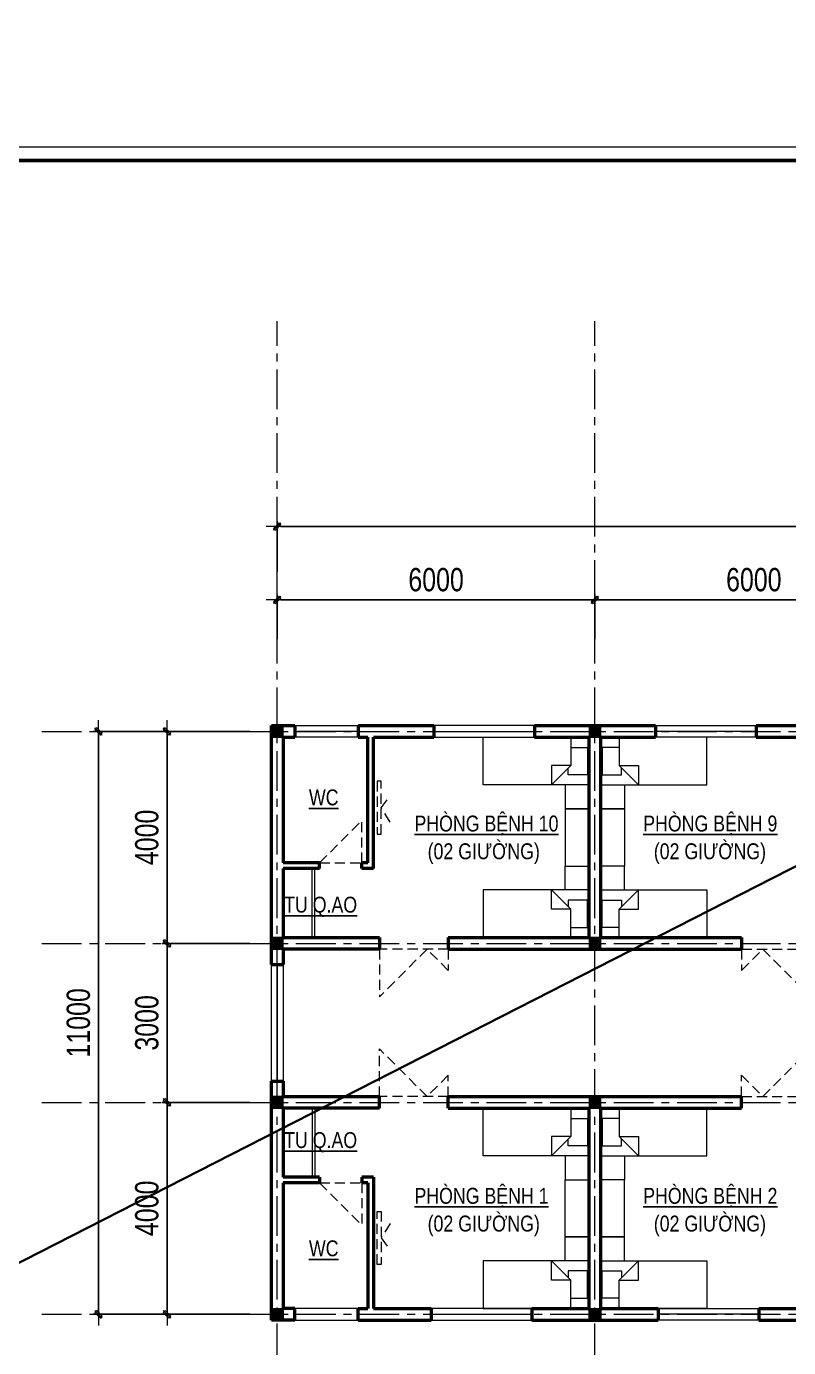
# Model space of a CAD drawing. Header units: millimetres. Extents: x 1109421 to 1726579, y -247837 to 144927.
# Drawn here: x 1305258 to 1319651, y 11431 to 36362 of the extents above; entities that cross this region are included whole.
import ezdxf
from ezdxf.enums import TextEntityAlignment as Align

# ---------------------------------------------------------------- set-up
doc = ezdxf.new("R2010")
doc.units = ezdxf.units.MM
doc.header["$LTSCALE"] = 600
doc.header["$MEASUREMENT"] = 0
doc.linetypes.add('00_Hidden', pattern=[2.4, 1.6, -0.8])
doc.linetypes.add('CENTER', pattern=[2, 1.25, -0.25, 0.25, -0.25])
doc.layers.get('0').update_dxf_attribs({"lineweight": 0})
doc.layers.get('Defpoints').update_dxf_attribs({"lineweight": 0})
for name, color, linetype, lineweight in [('cat1', 30, 'Continuous', 50), ('cot', 40, 'Continuous', 13), ('dim', 144, 'Continuous', 13), ('Khungten_LCDI', 7, 'Continuous', 25), ('LC Net thay', 7, 'Continuous', 25), ('LC Text1', 3, 'Continuous', 20), ('LC Text2', 7, 'Continuous', 25), ('Noi that', 35, 'Continuous', 9), ('PCCC - CHUA CHAY - ONG D80', 30, 'Continuous', 35), ('thay1', 63, 'Continuous', 18), ('truc', 76, 'CENTER', 9)]:
    doc.layers.add(name, color=color, linetype=linetype, lineweight=lineweight)
doc.styles.add('HOATBIF', font='hoatbif.shx', dxfattribs={"width": 0.8})
doc.styles.add('Khungten', font='VHAVAN.TTF', dxfattribs={"width": 0.9, "height": 5000})
doc.styles.add('T2', font='VHARIAL.TTF', dxfattribs={"width": 0.8})
doc.styles.add('Title', font='VHBLACK.TTF')
doc.dimstyles.new('1-200', dxfattribs={"dimscale": 200, "dimtxt": 2.5, "dimasz": 0.35, "dimexe": 0.5, "dimexo": 0, "dimgap": 0.8, "dimtad": 1, "dimdec": 0, "dimzin": 0, "dimdsep": 46, "dimtxsty": 'HOATBIF', "dimblk1": 'DOT', "dimblk2": 'DOT', "dimsah": 1, "dimcen": -1, "dimdle": 1, "dimclrd": 256, "dimclre": 256, "dimclrt": 4, "dimadec": 3, "dimazin": 2, "dimtfac": 0.333333, "dimtdec": 0, "dimtix": 1, "dimtmove": 2, "dimatfit": 3, "dimldrblk": 'DOT', "dimfxl": 1, "dimtvp": 0.833333, "dimtolj": 1, "dimtzin": 0, "dimarcsym": 0})

# ---------------------------------------------------------------- blocks, each defined once
blk = doc.blocks.new('c330x450')
at = {"layer": 'cot', "ltscale": 2}
h = blk.add_hatch(color=256, dxfattribs=at)
h.dxf.hatch_style = 1
h.paths.add_polyline_path([(897343, 22412), (897563, 22412), (897563, 22632), (897343, 22632)])
blk.add_lwpolyline([(897343, 22412), (897563, 22412), (897563, 22632), (897343, 22632)], close=True, dxfattribs=at)
blk = doc.blocks.new('DOT')
at = {"layer": 'dim'}
for p, q in [((-3, 0), (3, 0)), ((-1, -1), (1, 1))]:
    blk.add_line(p, q, dxfattribs=at)
blk.add_lwpolyline([(0.5, 1), (-1, -0.5), (-0.5, -1), (1, 0.5)], close=True, dxfattribs=at)
blk = doc.blocks.new('*D468')
at = {"layer": 'Defpoints', "color": 0, "transparency": 16777216}
for p in [(1352394, 26925), (1309994, 26069), (1352394, 24800)]:
    blk.add_point(p, dxfattribs=at)
at = {"layer": 'dim', "lineweight": -2, "transparency": 16777216}
for p, q in [((1309994, 26069), (1309994, 27025)), ((1352394, 24800), (1352394, 27025)), ((1310064, 26925), (1352324, 26925))]:
    blk.add_line(p, q, dxfattribs=at)
at = {"layer": 'dim', "lineweight": -2, "transparency": 16777216, "xscale": 70, "yscale": 70, "zscale": 70, "rotation": 180}
blk.add_blockref('DOT', (1309994, 26925), dxfattribs=at)
at = {"layer": 'dim', "lineweight": -2, "transparency": 16777216, "xscale": 70, "yscale": 70, "zscale": 70}
blk.add_blockref('DOT', (1352394, 26925), dxfattribs=at)
at = {"layer": 'dim', "color": 4, "transparency": 16777216, "insert": (1331194, 27305), "char_height": 440, "attachment_point": 5, "style": 'HOATBIF'}
blk.add_mtext('\\A1;42400', dxfattribs=at)
blk = doc.blocks.new('_Dot')
at = {"color": 0, "linetype": 'ByBlock', "lineweight": -2}
blk.add_line((-0.5, 0), (-1, 0), dxfattribs=at)
at = {"color": 0, "linetype": 'ByBlock', "const_width": 0.5}
blk.add_lwpolyline([(-0.25, 0, 1), (0.25, 0, 1)], format="xyb", close=True, dxfattribs=at)
blk = doc.blocks.new('*D458')
at = {"layer": 'Defpoints', "color": 0, "transparency": 16777216}
for p in [(1315994, 25539), (1309994, 24800), (1315994, 24800)]:
    blk.add_point(p, dxfattribs=at)
at = {"layer": 'dim', "lineweight": -2, "transparency": 16777216}
for p, q in [((1309994, 24800), (1309994, 25639)), ((1310064, 25539), (1315924, 25539)), ((1315994, 24800), (1315994, 25639))]:
    blk.add_line(p, q, dxfattribs=at)
at = {"layer": 'dim', "lineweight": -2, "transparency": 16777216, "xscale": 70, "yscale": 70, "zscale": 70, "rotation": 180}
blk.add_blockref('DOT', (1309994, 25539), dxfattribs=at)
at = {"layer": 'dim', "lineweight": -2, "transparency": 16777216, "xscale": 70, "yscale": 70, "zscale": 70}
blk.add_blockref('DOT', (1315994, 25539), dxfattribs=at)
at = {"layer": 'dim', "color": 4, "transparency": 16777216, "insert": (1312994, 25919), "char_height": 440, "attachment_point": 5, "style": 'HOATBIF'}
blk.add_mtext('\\A1;6000', dxfattribs=at)
blk = doc.blocks.new('gg')
at = {"layer": 'Noi that'}
for p, q in [((-535, 710), (-900, 710)), ((-900, 710), (-535, 346)), ((-535, 346), (-535, 710)), ((-708, 29), (-708, 393)), ((-708, 393), (-583, 393)), ((0, 346), (-535, 346)), ((-192, 345), (-192, 29)), ((-192, 29), (-708, 29))]:
    blk.add_line(p, q, dxfattribs=at)
for points in [[(0, 2000), (0, 0), (-900, 0), (-900, 2000)], [(-1350, 450), (-1350, 0), (-900, 0), (-900, 450)]]:
    blk.add_lwpolyline(points, close=True, dxfattribs=at)
blk = doc.blocks.new('*D459')
at = {"layer": 'Defpoints', "color": 0, "transparency": 16777216}
for p in [(1321994, 25539), (1315994, 24800), (1321994, 24800)]:
    blk.add_point(p, dxfattribs=at)
at = {"layer": 'dim', "lineweight": -2, "transparency": 16777216}
for p, q in [((1315994, 24800), (1315994, 25639)), ((1316064, 25539), (1321924, 25539)), ((1321994, 24800), (1321994, 25639))]:
    blk.add_line(p, q, dxfattribs=at)
at = {"layer": 'dim', "lineweight": -2, "transparency": 16777216, "xscale": 70, "yscale": 70, "zscale": 70, "rotation": 180}
blk.add_blockref('DOT', (1315994, 25539), dxfattribs=at)
at = {"layer": 'dim', "lineweight": -2, "transparency": 16777216, "xscale": 70, "yscale": 70, "zscale": 70}
blk.add_blockref('DOT', (1321994, 25539), dxfattribs=at)
at = {"layer": 'dim', "color": 4, "transparency": 16777216, "insert": (1318994, 25919), "char_height": 440, "attachment_point": 5, "style": 'HOATBIF'}
blk.add_mtext('\\A1;6000', dxfattribs=at)
blk = doc.blocks.new('d1300')
at = {"layer": 'Noi that', "linetype": '00_Hidden', "ltscale": 0.2}
for p, q in [((898202, 20687), (899102, 21587)), ((899102, 20687), (899102, 21587)), ((897802, 20687), (897802, 21087)), ((897802, 21087), (898202, 20687)), ((897802, 20687), (899102, 20687))]:
    blk.add_line(p, q, dxfattribs=at)
blk = doc.blocks.new('lcdi fix')
at = {"layer": 'Defpoints', "lineweight": 0}
blk.add_lwpolyline([(-1200, -14850), (-1200, 14850), (40800, 14850), (40800, -14850)], close=True, dxfattribs=at)
at = {"layer": 'Khungten_LCDI', "color": 5, "lineweight": 60}
blk.add_lwpolyline([(0, -14650), (0, 14650), (40600, 14650), (40600, -14650)], close=True, dxfattribs=at)
at = {"color": 7, "style": 'Khungten', "width": 0.8}
for tag, p in [('REVISION', (39499, -10746)), ('NGAYHT', (39546, -11609))]:
    blk.add_attdef(tag, text='', height=200, dxfattribs=at).set_placement(p, align=Align.CENTER)
at = {"layer": 'LC Text1', "style": 'Title', "width": 1.485915}
for tag, p, p2 in [('TENBANVE1', (36913, -8886), (40339, -8886)), ('TENBANVE2', (36913, -9562), (40339, -9562))]:
    blk.add_attdef(tag, text='', height=250, dxfattribs=at).set_placement(p, p2, align=Align.FIT)
at = {"layer": 'LC Text1', "style": 'Title', "width": 0.7}
blk.add_attdef('SOBANVE', text='', height=250, dxfattribs=at).set_placement((39562, -13896), align=Align.CENTER)
blk = doc.blocks.new('*D480')
at = {"layer": 'Defpoints', "color": 0, "transparency": 16777216}
for p in [(1307913, 16058), (1309474, 16058), (1309474, 12058)]:
    blk.add_point(p, dxfattribs=at)
at = {"layer": 'dim', "lineweight": -2, "transparency": 16777216}
for p, q in [((1309474, 16058), (1307813, 16058)), ((1307913, 12128), (1307913, 15988)), ((1309474, 12058), (1307813, 12058))]:
    blk.add_line(p, q, dxfattribs=at)
at = {"layer": 'dim', "lineweight": -2, "transparency": 16777216, "xscale": 70, "yscale": 70, "zscale": 70}
for p, rotation in [((1307913, 16058), 90), ((1307913, 12058), 270)]:
    blk.add_blockref('DOT', p, dxfattribs=dict(at, rotation=rotation))
at = {"layer": 'dim', "color": 4, "transparency": 16777216, "insert": (1307533, 14058), "char_height": 440, "attachment_point": 5, "rotation": 90, "style": 'HOATBIF'}
blk.add_mtext('\\A1;4000', dxfattribs=at)
blk = doc.blocks.new('*D481')
at = {"layer": 'Defpoints', "color": 0, "transparency": 16777216}
for p in [(1307913, 19058), (1309474, 19058), (1309474, 16058)]:
    blk.add_point(p, dxfattribs=at)
at = {"layer": 'dim', "lineweight": -2, "transparency": 16777216}
for p, q in [((1309474, 19058), (1307813, 19058)), ((1307913, 16128), (1307913, 18988)), ((1309474, 16058), (1307813, 16058))]:
    blk.add_line(p, q, dxfattribs=at)
at = {"layer": 'dim', "lineweight": -2, "transparency": 16777216, "xscale": 70, "yscale": 70, "zscale": 70}
for p, rotation in [((1307913, 19058), 90), ((1307913, 16058), 270)]:
    blk.add_blockref('DOT', p, dxfattribs=dict(at, rotation=rotation))
at = {"layer": 'dim', "color": 4, "transparency": 16777216, "insert": (1307533, 17558), "char_height": 440, "attachment_point": 5, "rotation": 90, "style": 'HOATBIF'}
blk.add_mtext('\\A1;3000', dxfattribs=at)
blk = doc.blocks.new('*D482')
at = {"layer": 'Defpoints', "color": 0, "transparency": 16777216}
for p in [(1307913, 23058), (1309474, 23058), (1309474, 19058)]:
    blk.add_point(p, dxfattribs=at)
at = {"layer": 'dim', "lineweight": -2, "transparency": 16777216}
for p, q in [((1309474, 23058), (1307813, 23058)), ((1307913, 19128), (1307913, 22988)), ((1309474, 19058), (1307813, 19058))]:
    blk.add_line(p, q, dxfattribs=at)
at = {"layer": 'dim', "lineweight": -2, "transparency": 16777216, "xscale": 70, "yscale": 70, "zscale": 70}
for p, rotation in [((1307913, 23058), 90), ((1307913, 19058), 270)]:
    blk.add_blockref('DOT', p, dxfattribs=dict(at, rotation=rotation))
at = {"layer": 'dim', "color": 4, "transparency": 16777216, "insert": (1307533, 21058), "char_height": 440, "attachment_point": 5, "rotation": 90, "style": 'HOATBIF'}
blk.add_mtext('\\A1;4000', dxfattribs=at)
blk = doc.blocks.new('*D483')
at = {"layer": 'Defpoints', "color": 0, "transparency": 16777216}
for p in [(1306621, 23058), (1309474, 23058), (1309474, 12058)]:
    blk.add_point(p, dxfattribs=at)
at = {"layer": 'dim', "lineweight": -2, "transparency": 16777216}
for p, q in [((1309474, 23058), (1306521, 23058)), ((1306621, 12128), (1306621, 22988)), ((1309474, 12058), (1306521, 12058))]:
    blk.add_line(p, q, dxfattribs=at)
at = {"layer": 'dim', "lineweight": -2, "transparency": 16777216, "xscale": 70, "yscale": 70, "zscale": 70}
for p, rotation in [((1306621, 23058), 90), ((1306621, 12058), 270)]:
    blk.add_blockref('DOT', p, dxfattribs=dict(at, rotation=rotation))
at = {"layer": 'dim', "color": 4, "transparency": 16777216, "insert": (1306241, 17558), "char_height": 440, "attachment_point": 5, "rotation": 90, "style": 'HOATBIF'}
blk.add_mtext('\\A1;11000', dxfattribs=at)
blk = doc.blocks.new('fgfgfgfff')
at = {"layer": 'Noi that', "linetype": '00_Hidden', "ltscale": 0.2}
for p, q in [((898302, 20787), (899102, 21587)), ((899102, 20787), (899102, 21587)), ((898302, 20787), (899102, 20787))]:
    blk.add_line(p, q, dxfattribs=at)
blk = doc.blocks.new('dđfdđ')
at = {"layer": 'Noi that', "linetype": '00_Hidden', "ltscale": 0.2}
for p, q in [((899079, 22200), (899251, 21927)), ((899251, 21927), (899121, 21758))]:
    blk.add_line(p, q, dxfattribs=at)
blk.add_lwpolyline([(899251, 21427), (899321, 21427), (899321, 22427), (899251, 22427)], close=True, dxfattribs=at)

msp = doc.modelspace()

# ---------------------------------------------------------------- linework, layer by layer
at = {"layer": 'cat1'}
for p, q in [((1309884.3, 18658.2), (1309884.3, 23168.2)), ((1309884.3, 23168.2), (1310324.3, 23168.2)), ((1310104.3, 22948.2), (1310324.3, 22948.2)), ((1310104.3, 22948.2), (1310104.3, 20578.2)), ((1310324.3, 23168.2), (1310324.3, 22948.2)), ((1311524.3, 23168.2), (1311524.3, 22948.2)), ((1311524.3, 23168.2), (1312949.3, 23168.2)), ((1311524.3, 22948.2), (1311704.3, 22948.2)), ((1311704.3, 20578.2), (1311704.3, 22948.2)), ((1311814.3, 20468.2), (1311814.3, 22948.2)), ((1311814.3, 22948.2), (1312949.3, 22948.2)), ((1312949.3, 23168.2), (1312949.3, 22948.2)), ((1314849.3, 23168.2), (1314849.3, 22948.2)), ((1314849.3, 23168.2), (1315884.3, 23168.2)), ((1314849.3, 22948.2), (1315884.3, 22948.2)), ((1315884.3, 23168.2), (1316104.3, 23168.2)), ((1315884.3, 19168.2), (1315884.3, 22948.2)), ((1316104.3, 23168.2), (1317139.3, 23168.2)), ((1316104.3, 19168.2), (1316104.3, 22948.2)), ((1316104.3, 22948.2), (1317139.3, 22948.2)), ((1317139.3, 23168.2), (1317139.3, 22948.2)), ((1319039.2, 23168.2), (1319039.2, 22948.2)), ((1319039.2, 23168.2), (1320464.3, 23168.2)), ((1319039.2, 22948.2), (1320174.3, 22948.2)), ((1310794.3, 20578.2), (1310104.3, 20578.2)), ((1310794.3, 20468.2), (1310104.3, 20468.2)), ((1310104.3, 20468.2), (1310104.3, 19168.2)), ((1310794.3, 20468.2), (1310794.3, 20578.2)), ((1311704.3, 20578.2), (1311594.3, 20578.2)), ((1311594.3, 20468.2), (1311594.3, 20578.2)), ((1311814.3, 20468.2), (1311594.3, 20468.2)), ((1310104.3, 19168.2), (1311924.3, 19168.2)), ((1311924.3, 18948.2), (1310104.3, 18948.2)), ((1310104.3, 18948.2), (1310104.3, 18658.2)), ((1311924.3, 19168.2), (1311924.3, 18948.2)), ((1313224.3, 19168.2), (1315884.3, 19168.2)), ((1313224.3, 19168.2), (1313224.3, 18948.2)), ((1313224.3, 18948.2), (1318764.3, 18948.2)), ((1316104.3, 19168.2), (1318764.3, 19168.2)), ((1318764.3, 19168.2), (1318764.3, 18948.2)), ((1309884.3, 18658.2), (1310104.3, 18658.2)), ((1309884.3, 11948.2), (1309884.3, 16458.2)), ((1309884.3, 16458.2), (1310104.3, 16458.2)), ((1310104.3, 16458.2), (1310104.3, 16168.2)), ((1310104.3, 16168.2), (1311924.3, 16168.2)), ((1311924.3, 15948.2), (1311924.3, 16168.2)), ((1313224.3, 16168.2), (1318764.3, 16168.2)), ((1313224.3, 15948.2), (1313224.3, 16168.2)), ((1318764.3, 15948.2), (1318764.3, 16168.2)), ((1311924.3, 15948.2), (1310104.3, 15948.2)), ((1310104.3, 15948.2), (1310104.3, 14648.2)), ((1313224.3, 15948.2), (1315884.3, 15948.2)), ((1315884.3, 12168.2), (1315884.3, 15948.2)), ((1316104.3, 12168.2), (1316104.3, 15948.2)), ((1316104.3, 15948.2), (1318764.3, 15948.2)), ((1310794.3, 14648.2), (1310104.3, 14648.2)), ((1310794.3, 14538.2), (1310104.3, 14538.2)), ((1310104.3, 14538.2), (1310104.3, 12168.2)), ((1310794.3, 14648.2), (1310794.3, 14538.2)), ((1311814.3, 14648.2), (1311594.3, 14648.2)), ((1311594.3, 14648.2), (1311594.3, 14538.2)), ((1311704.3, 14538.2), (1311594.3, 14538.2)), ((1311704.3, 14538.2), (1311704.3, 12168.2)), ((1311814.3, 14648.2), (1311814.3, 12168.2)), ((1310324.3, 12168.2), (1310104.3, 12168.2)), ((1310324.3, 11948.2), (1310324.3, 12168.2)), ((1311524.3, 12168.2), (1311704.3, 12168.2)), ((1311524.3, 11948.2), (1311524.3, 12168.2)), ((1311814.3, 12168.2), (1312899.3, 12168.2)), ((1312899.3, 12168.2), (1312899.3, 11948.2)), ((1314799.3, 12168.2), (1314799.3, 11948.2)), ((1314799.3, 12168.2), (1315884.3, 12168.2)), ((1316104.3, 12168.2), (1317189.3, 12168.2)), ((1317189.3, 12168.2), (1317189.3, 11948.2)), ((1319089.3, 12168.2), (1319089.3, 11948.2)), ((1319089.3, 12168.2), (1320174.3, 12168.2)), ((1310324.3, 11948.2), (1309884.3, 11948.2)), ((1311524.3, 11948.2), (1312899.3, 11948.2)), ((1314799.3, 11948.2), (1317189.3, 11948.2)), ((1319089.3, 11948.2), (1320464.3, 11948.2))]:
    msp.add_line(p, q, dxfattribs=at)
at = {"layer": 'Noi that'}
for points in [[(1315884.3, 21598.2), (1315434.3, 21598.2), (1315434.3, 20518.2), (1315884.3, 20518.2)], [(1316104.3, 21598.2), (1316554.3, 21598.2), (1316554.3, 20518.2), (1316104.3, 20518.2)], [(1315884.3, 13518.2), (1315434.3, 13518.2), (1315434.3, 14598.2), (1315884.3, 14598.2)], [(1316104.3, 13518.2), (1316554.3, 13518.2), (1316554.3, 14598.2), (1316104.3, 14598.2)]]:
    msp.add_lwpolyline(points, close=True, dxfattribs=at)
at = {"layer": 'PCCC - CHUA CHAY - ONG D80'}
msp.add_lwpolyline([(1116227.6, -83326), (1408733.9, 65891.7)], dxfattribs=at)
at = {"layer": 'thay1'}
for p, q in [((1311554.1, 23058.2), (1310383.5, 23058.2)), ((1312949.3, 23058.2), (1314849.3, 23058.2)), ((1319039.2, 23058.2), (1317139.3, 23058.2)), ((1310654.3, 19168.2), (1310654.3, 20468.2)), ((1310704.3, 19168.2), (1310704.3, 20468.2)), ((1310654.3, 15948.2), (1310654.3, 14648.2)), ((1310704.3, 15948.2), (1310704.3, 14648.2)), ((1312899.3, 12058.2), (1314799.3, 12058.2)), ((1319089.3, 12058.2), (1317189.3, 12058.2))]:
    msp.add_line(p, q, dxfattribs=at)
for points in [[(1311524.3, 22948.2), (1310324.3, 22948.2), (1310324.3, 23168.2), (1311524.3, 23168.2)], [(1312949.3, 22948.2), (1314849.3, 22948.2), (1314849.3, 23168.2), (1312949.3, 23168.2)], [(1319039.2, 22948.2), (1317139.3, 22948.2), (1317139.3, 23168.2), (1319039.2, 23168.2)], [(1309884.3, 18658.2), (1310104.3, 18658.2), (1310104.3, 16458.2), (1309884.3, 16458.2)], [(1309994.3, 16458.2), (1309994.3, 16458.2), (1309994.3, 18658.2), (1309994.3, 18658.2)], [(1311524.3, 12168.2), (1310324.3, 12168.2), (1310324.3, 11948.2), (1311524.3, 11948.2)], [(1312899.3, 11948.2), (1314799.3, 11948.2), (1314799.3, 12168.2), (1312899.3, 12168.2)], [(1319089.3, 11948.2), (1317189.3, 11948.2), (1317189.3, 12168.2), (1319089.3, 12168.2)]]:
    msp.add_lwpolyline(points, close=True, dxfattribs=at)
at = {"layer": 'truc'}
for p, q in [((1309994.3, 5136.7), (1309994.3, 30801.4)), ((1315994.3, 5136.7), (1315994.3, 30801.4)), ((1305548.1, 23058.2), (1355030.2, 23058.2)), ((1305548.1, 19058.2), (1355030.2, 19058.2)), ((1305548.1, 16058.2), (1355030.2, 16058.2)), ((1305548.1, 12058.2), (1355030.2, 12058.2))]:
    msp.add_line(p, q, dxfattribs=at)

# ---------------------------------------------------------------- block references
at = {"layer": 'cat1'}
for name, p in [('c330x450', (412541, 536.4)), ('c330x450', (418541, 536.4)), ('fgfgfgfff', (412491.9, -208.9)), ('c330x450', (412541, -3463.6)), ('c330x450', (418541, -3463.6)), ('d1300', (420961.9, -4518.9)), ('c330x450', (412541, -6463.6)), ('c330x450', (418541, -6463.6))]:
    msp.add_blockref(name, p, dxfattribs=at)
at = {"layer": 'cat1', "rotation": 180}
for name, p in [('dđfdđ', (2211205.2, 43544.5)), ('d1300', (2211026.6, 39635.4))]:
    msp.add_blockref(name, p, dxfattribs=at)
at = {"layer": 'cat1', "xscale": -1, "rotation": 180}
for name, p in [('d1300', (420961.9, 39635.4)), ('fgfgfgfff', (412491.9, 35325.4)), ('c330x450', (412541, 34580.1)), ('c330x450', (418541, 34580.1))]:
    msp.add_blockref(name, p, dxfattribs=at)
at = {"layer": 'cat1', "xscale": -1}
for name, p in [('d1300', (2211026.6, -4518.9)), ('dđfdđ', (2211205.2, -8428))]:
    msp.add_blockref(name, p, dxfattribs=at)
at = {"layer": 'LC Net thay', "xscale": 1.275, "yscale": 1.275, "zscale": 1.275}
msp.add_blockref('lcdi fix', (1304644.9, 15156.1), dxfattribs=at)
at = {"layer": 'Noi that'}
for p, rotation in [((1315884.3, 22948.2), 90.00000000000001), ((1316104.3, 19168.2), 270), ((1315884.3, 15948.2), 90.00000000000001), ((1316104.3, 12168.2), 270)]:
    msp.add_blockref('gg', p, dxfattribs=dict(at, rotation=rotation))
at = {"layer": 'Noi that', "xscale": -1}
for p, rotation in [((1316104.3, 22948.2), 270), ((1315884.3, 19168.2), 90), ((1316104.3, 15948.2), 270), ((1315884.3, 12168.2), 90)]:
    msp.add_blockref('gg', p, dxfattribs=dict(at, rotation=rotation))

# ---------------------------------------------------------------- texts
at = {"layer": 'LC Text2', "style": 'T2', "width": 0.8}
for s, p in [('%%Uwc', (1310593.3, 21663)), ('%%Uphßng bÖnh 10', (1312585.4, 21169.7)), ('%%Uphßng bÖnh 9', (1316905.1, 21169.7)), ('(02 gi\xadêng)', (1312834.2, 20646.4)), ('(02 gi\xadêng)', (1317105, 20646.4)), ('%%UTU Q.AO', (1310124.7, 19638.6)), ('%%UTU Q.AO', (1310124.7, 15195.9)), ('%%Uphßng bÖnh 1', (1312585.4, 14144.3)), ('%%Uphßng bÖnh 2', (1316905.1, 14144.3)), ('(02 gi\xadêng)', (1312834.2, 13621)), ('(02 gi\xadêng)', (1317105, 13621)), ('%%Uwc', (1310593.3, 13153.5))]:
    msp.add_text(s, height=300, dxfattribs=at).set_placement(p)

# ---------------------------------------------------------------- dimensions: what is measured, and where the dimension line sits
at = {"layer": 'dim'}
for base, p1, p2, picture, middle in [((1352394.3, 26925.4), (1309994.3, 26068.7), (1352394.3, 24799.7), '*D468', (1331194.3, 27305.4)), ((1315994.3, 25539.3), (1309994.3, 24799.7), (1315994.3, 24799.7), '*D458', (1312994.3, 25919.3)), ((1321994.3, 25539.3), (1315994.3, 24799.7), (1321994.3, 24799.7), '*D459', (1318994.3, 25919.3))]:
    dim = msp.add_linear_dim(base=base, p1=p1, p2=p2, dimstyle='1-200', override={"dimtxt": 2.2}, dxfattribs=at)
    dim.commit()
    dim.dimension.update_dxf_attribs({"geometry": picture, "text_midpoint": middle})
for base, p1, p2, picture, middle in [((1306620.7, 23058.2), (1309474.4, 12058.2), (1309474.4, 23058.2), '*D483', (1306240.7, 17558.2)), ((1307912.9, 23058.2), (1309474.4, 19058.2), (1309474.4, 23058.2), '*D482', (1307532.9, 21058.2)), ((1307912.9, 19058.2), (1309474.4, 16058.2), (1309474.4, 19058.2), '*D481', (1307532.9, 17558.2)), ((1307912.9, 16058.2), (1309474.4, 12058.2), (1309474.4, 16058.2), '*D480', (1307532.9, 14058.2))]:
    dim = msp.add_linear_dim(base=base, p1=p1, p2=p2, angle=90, dimstyle='1-200', override={"dimtxt": 2.2}, dxfattribs=at)
    dim.commit()
    dim.dimension.update_dxf_attribs({"geometry": picture, "text_midpoint": middle})

doc.saveas('drawing.dxf')
